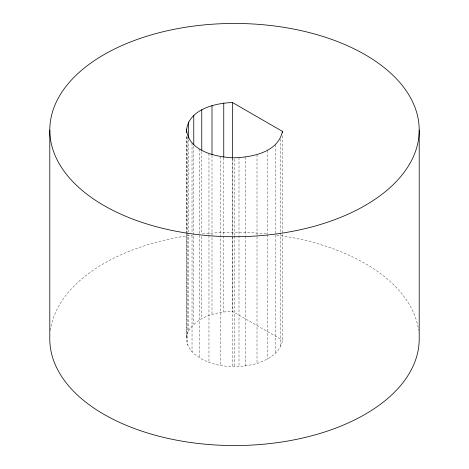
<?xml version="1.0" encoding="UTF-8"?>
<svg xmlns="http://www.w3.org/2000/svg" width="469" height="469" viewBox="0 0 469 469"><rect width="100%" height="100%" fill="white"/><g stroke="black" fill="none" stroke-linecap="round" stroke-linejoin="round"><path stroke-width="0.35" stroke-dasharray="2.35 1.76" d="M282.455 135.781L282.455 340.201C280.603 352.881 268.051 359.723 257.006 363.434C245.088 366.776 232.595 367.333 220.383 365.439C204.531 362.889 179.604 350.63 188.55 330.756L188.55 234.776M188.55 330.756C197.936 316.411 216.32 311.785 232.53 311.381L282.455 340.201M280.45 138.976L280.45 232.026M280.45 232.759L280.45 347.06M275.233 144.833L275.233 353.649M267.236 150.414L267.236 233.943M267.236 234.676L267.236 359.236M257.006 154.612L257.006 363.434M245.246 157.138L245.246 235.538M245.246 236.27L245.246 365.961M239.002 157.484L239.002 366.301M234.5 159.196L234.5 235.397M234.5 236.13L234.5 366.547M232.753 157.824L232.753 235.491M232.753 236.224L232.753 366.647M232.53 158.979L232.53 311.381M223.754 157.994L223.754 311.862M220.383 156.617L220.383 365.439M211.994 155.391L211.994 314.388M208.969 153.603L208.969 234.934M208.969 235.667L208.969 362.426M201.764 151.528L201.764 233.591M201.764 236.523L201.764 318.586M199.296 148.99L199.296 357.806M193.767 146.123L193.767 324.167M192.026 143.086L192.026 232.472M192.026 235.403L192.026 351.902M188.55 139.522L188.55 231.844M187.647 137.03L187.647 232.278M187.647 233.011L187.647 345.114M186.627 136.684L186.627 231.938M186.627 232.671L186.627 338.911M186.463 136.409L186.463 337.903M50.388 330.358A184.71 106.639 0 0 1 192.337 235.086M202.385 233.896A184.71 106.639 0 0 1 266.615 233.896M276.663 235.086A184.71 106.639 0 0 1 418.612 330.358"/><path stroke-width="0.7" d="M186.463 132.012C187.008 109.916 214.585 103.022 232.53 102.559L282.455 131.384L282.455 132.85M282.455 131.384C277.888 152.742 251.191 157.496 232.753 157.824C214.954 156.857 188.051 150.871 186.463 129.081M419.21 130.089A184.71 106.639 0 0 1 142.148 222.441A184.71 106.639 0 0 1 142.148 37.737A184.71 106.639 0 0 1 419.21 130.089L419.21 338.911A184.71 106.639 0 0 1 234.5 445.55A184.71 106.639 0 0 1 49.79 338.911L49.79 130.089M232.53 102.559L232.53 158.246M223.754 103.039L223.754 157.262M211.994 105.566L211.994 154.659M201.764 109.764L201.764 150.062M193.767 115.351L193.767 144.657M188.55 121.94L188.55 138.056M186.627 130.089L186.627 132.287"/></g></svg>
